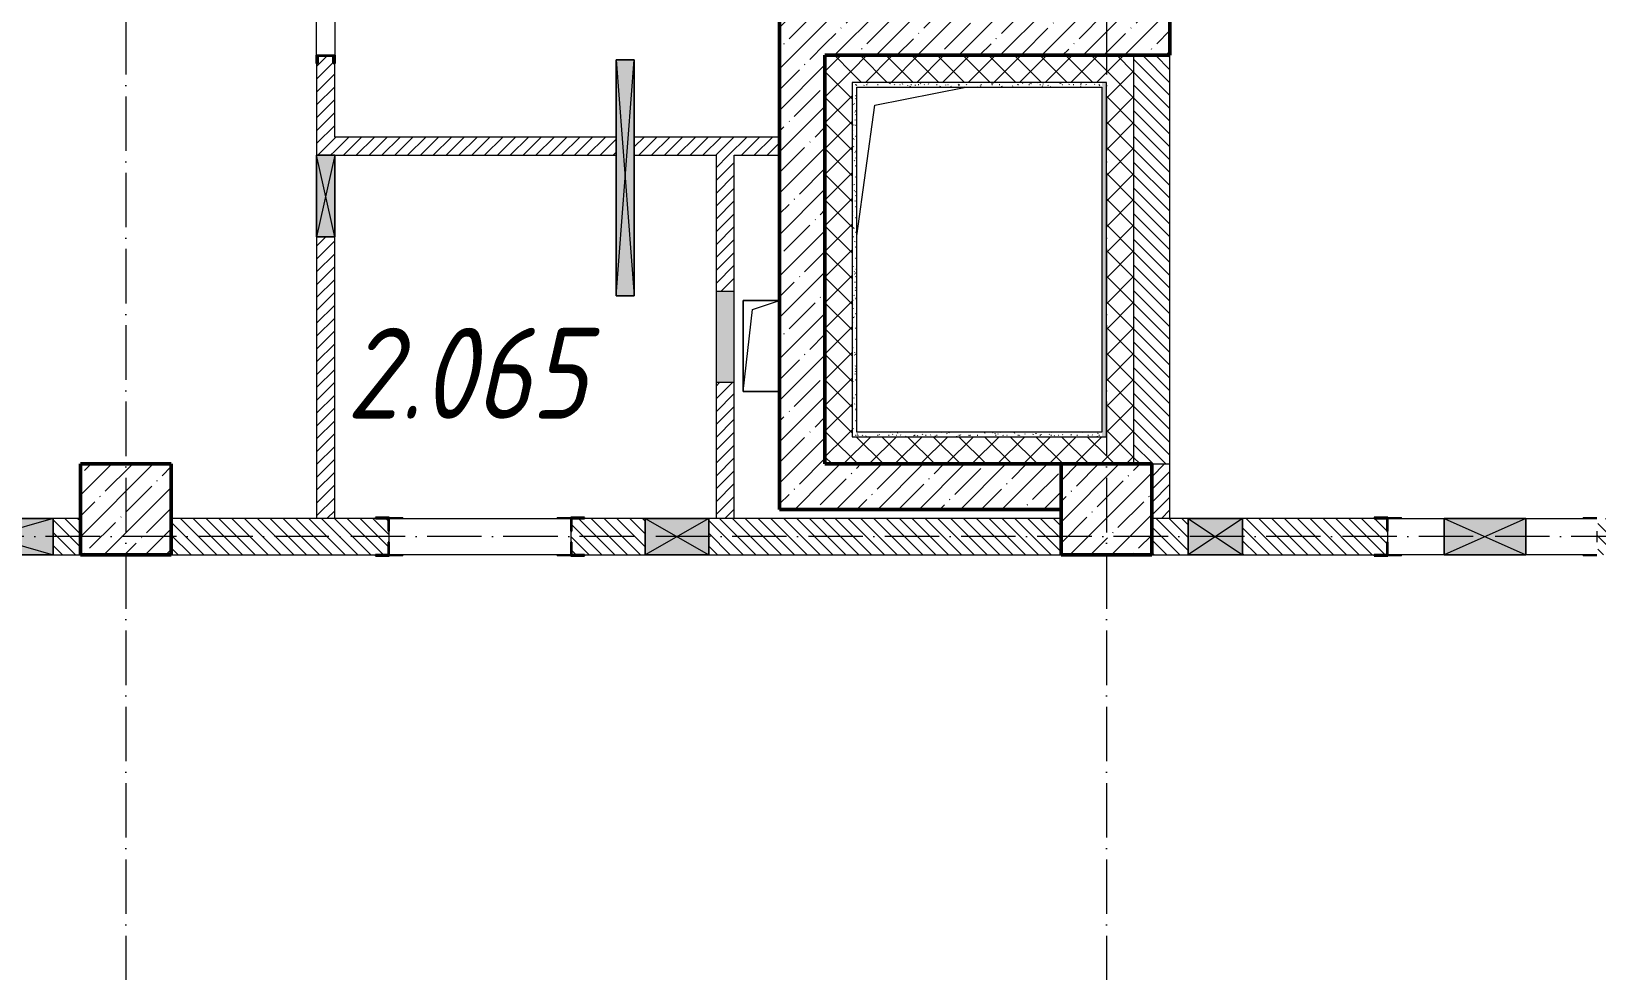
# Model space of a CAD drawing. Header units: millimetres. Extents: x 2294 to 908349, y -83289 to 219220.
# Drawn here: x 84792 to 93413, y 58917 to 64088 of the extents above; entities that cross this region are included whole.
import ezdxf

# ---------------------------------------------------------------- set-up
doc = ezdxf.new("R2010")
doc.units = ezdxf.units.MM
doc.linetypes.add('50_200_ШТРИХ_1Т_ш5_п1_п1_', pattern=[700, 500, -100, 0, -100])
for name, color, linetype, lineweight in [('A-DETL-GENF-OTLN', 7, 'Continuous', 9), ('A-FLOR-____-OTLN', 7, 'Continuous', 9), ('A-GENM-____-MCUT', 7, 'Continuous', 25), ('A-GENM-____-OTLN', 7, 'Continuous', 9), ('A-GENM-____-OTLN-1', 7, 'Continuous', 25), ('A-GLAZ-____-OTLN', 7, 'Continuous', 9), ('A-WALL-____-MCUT', 7, 'Continuous', 13), ('A-WALL-____-MCUT-1', 7, 'Continuous', 9), ('A-WALL-____-MCUT-2', 7, 'Continuous', 50), ('A-WALL-____-PATT-1', 7, 'Continuous', 9), ('A-WALL-FNSH-MCUT-1', 7, 'Continuous', 9), ('I-WALL-____-OTLN', 7, 'Continuous', 9), ('S-COLS-____-MCUT', 7, 'Continuous', 50), ('S-COLS-____-OTLN', 7, 'Continuous', 9), ('S-GRID-____-OTLN-1', 7, '50_200_ШТРИХ_1Т_ш5_п1_п1_', 9), ('Марки помещений', 7, 'Continuous', 9)]:
    doc.layers.add(name, color=color, linetype=linetype, lineweight=lineweight)
doc.layers.add('A-WALL-____-PATT-2', color=7, linetype='Continuous', lineweight=9, true_color=0x787878)
doc.styles.add('ISOCPEUR_I_2', font='isocpeui.ttf', dxfattribs={"width": 0.85, "height": 2.3})
pattern_1 = [(135, (7562.787, 6025.276), (-35.35534, -35.35534), [])]
pattern_2 = [(45, (7562.787, 6025.276), (-35.35534, 35.35534), [])]
pattern_3 = [(45, (7562.79, 6025.28), (-114.04925, 114.04925), []), (45, (7676.84, 6025.28), (-114.04925, 114.04925), [201.612, -40.322, 3.353, -36.97])]
pattern_4 = [(0, (7562.787, 6025.276), (81.28, 20.32), [3.353, -57.607, 3.353, -57.607, -325.12]), (0, (7562.787, 6025.276), (81.28, 20.32), [-121.92, 3.353, -118.567, 3.353, -57.607, -142.24]), (0, (7562.787, 6025.276), (81.28, 20.32), [-304.8, 3.353, -37.287, 3.353, -98.247]), (120, (7593.267, 6035.436), (-58.2376362, 60.230545), [3.353, -57.607, 3.353, -57.607, -325.12]), (120, (7593.267, 6035.436), (-58.2376362, 60.230545), [-121.92, 3.353, -118.567, 3.353, -57.607, -142.24]), (120, (7593.267, 6035.436), (-58.2376362, 60.230545), [-304.8, 3.353, -37.287, 3.353, -98.247]), (240, (7603.427, 6076.076), (-23.0423638, -80.550545), [3.353, -57.607, 3.353, -57.607, -325.12]), (240, (7603.427, 6076.076), (-23.0423638, -80.550545), [-121.92, 3.353, -118.567, 3.353, -57.607, -142.24]), (240, (7603.427, 6076.076), (-23.0423638, -80.550545), [-304.8, 3.353, -37.287, 3.353, -98.247])]
pattern_5 = [(45, (7562.79, 6025.28), (-70.71068, 70.71068), []), (135, (7562.79, 6025.28), (-70.71068, -70.71068), [])]

# ---------------------------------------------------------------- blocks, each defined once
blk = doc.blocks.new('BSC_Колонна _Прямоугольная - 500х500-V37-АР1_План отверстий 2 этажа в осях 1-64_Ю-ЯЯ')
at = {"layer": 'S-COLS-____-OTLN'}
h = blk.add_hatch(dxfattribs=at)
h.set_pattern_fill('FP_47', color=256, style=0, pattern_type=2)
h.set_pattern_definition([(45, (-83150, -55431.04), (-114.04925, 114.04925), []), (45, (-83035.95, -55431.04), (-114.04925, 114.04925), [201.613, -40.323, 3.353, -36.97])])
h.paths.add_polyline_path([(-250, -250), (250, -250), (250, 250), (-250, 250)], flags=0)
at = {"layer": 'S-COLS-____-MCUT'}
for p, q in [((250, 250), (-250, 250)), ((-250, 250), (-250, -250)), ((250, -250), (250, 250)), ((-250, -250), (250, -250))]:
    blk.add_line(p, q, dxfattribs=at)
blk = doc.blocks.new('BSC_Колонна _Прямоугольная - 500х500-V41-АР1_План отверстий 2 этажа в осях 1-64_Ю-ЯЯ')
at = {"layer": 'S-COLS-____-OTLN'}
h = blk.add_hatch(dxfattribs=at)
h.set_pattern_fill('FP_51', color=256, style=0, pattern_type=2)
h.set_pattern_definition([(45, (-77750, -55431.04), (-114.04925, 114.04925), []), (45, (-77635.95, -55431.04), (-114.04925, 114.04925), [201.613, -40.323, 3.353, -36.97])])
h.paths.add_polyline_path([(-250, -250), (250, -250), (250, 250), (-250, 250)], flags=0)
at = {"layer": 'S-COLS-____-MCUT'}
for p, q in [((250, 250), (-250, 250)), ((-250, 250), (-250, -250)), ((250, -250), (250, 250)), ((-250, -250), (250, -250))]:
    blk.add_line(p, q, dxfattribs=at)
blk = doc.blocks.new('154_Стойка_СКБ_Швеллер - СМ-2180_100-28278555-АР1_План отверстий 2 этажа в осях 1-64_Ю-ЯЯ')
at = {"layer": 'A-GENM-____-MCUT'}
for p, q in [((125, 50), (171, 50)), ((125, -50), (125, 50)), ((129.5, 42.4), (129.5, -42.4)), ((171, 42.4), (129.5, 42.4)), ((171, 50), (171, 42.4)), ((171, -50), (125, -50)), ((129.5, -42.4), (171, -42.4)), ((171, -42.4), (171, -50))]:
    blk.add_line(p, q, dxfattribs=at)
blk = doc.blocks.new('154_Стойка_СКБ_Уголок - СМ-2180_200-28268025-АР1_План отверстий 2 этажа в осях 1-64_Ю-ЯЯ')
at = {"layer": 'A-GENM-____-MCUT'}
for p, q in [((125, 156), (125, 81)), ((200, 156), (125, 156)), ((131, 81), (131, 150)), ((131, 150), (200, 150)), ((200, 150), (200, 156)), ((125, 81), (131, 81)), ((131, 19), (125, 19)), ((125, 19), (125, -56)), ((131, -50), (131, 19)), ((125, -56), (200, -56)), ((200, -50), (131, -50)), ((200, -56), (200, -50))]:
    blk.add_line(p, q, dxfattribs=at)
blk = doc.blocks.new('Стойка_Влож_Уголок_Опорный - Уголок-28213941-АР1_План отверстий 2 этажа в осях 1-64_Ю-ЯЯ')
at = {"layer": 'A-GENM-____-OTLN'}
for p, q in [((-212, -6), (-212, 0)), ((0, 0), (0, -6)), ((-212, -75), (-212, -6)), ((-212, -6), (-206, -6)), ((-212, -75), (-206, -75)), ((-6, -6), (0, -6)), ((-6, -75), (0, -75)), ((0, -6), (0, -75))]:
    blk.add_line(p, q, dxfattribs=at)
blk = doc.blocks.new('AR_Отверстие Ниша - Лючок-32403779-АР1_План отверстий 2 этажа в осях 1-64_Ю-ЯЯ')
at = {"layer": 'A-GLAZ-____-OTLN'}
blk.add_hatch(color=256, dxfattribs=at).paths.add_polyline_path([(250, -50), (250, 50), (-250, 50), (-250, -50)], flags=0)
for p, q in [((250, 50), (-250, 50)), ((-250, 50), (-250, -50)), ((250, -50), (250, 50)), ((-250, -50), (250, -50))]:
    blk.add_line(p, q, dxfattribs=at)
blk = doc.blocks.new('AR_Отверстие прямоугольное _в плите_ - AR_Отверстие прямоугольное _в плите_-30229458-АР1_План отверстий 2 этажа в осях 1-64_Ю-ЯЯ')
at = {"layer": 'A-GENM-____-OTLN'}
for p, q in [((100, 250), (-100, 250)), ((-100, 250), (-100, -250)), ((-100, -250), (-50, 200)), ((-50, 200), (100, 250)), ((-100, -250), (100, -250))]:
    blk.add_line(p, q, dxfattribs=at)
blk = doc.blocks.new('AR_Отверстие прямоугольное _в плите_ - AR_Отверстие прямоугольное _в плите_-30552518-АР1_План отверстий 2 этажа в осях 1-64_Ю-ЯЯ')
at = {"layer": 'A-GENM-____-OTLN'}
for p, q in [((-550, 850), (-50, 950)), ((-650, 131.8), (-550, 850))]:
    blk.add_line(p, q, dxfattribs=at)
blk = doc.blocks.new('AR_Отверстие прямоугольное _в стене_ - AR_Отверстие прямоугольное _в стене__ОВ-36829869-АР1_План отверстий 2 этажа в осях 1-64_Ю-ЯЯ')
at = {"layer": 'A-GLAZ-____-OTLN'}
blk.add_hatch(color=256, dxfattribs=at).paths.add_polyline_path([(350, -100), (350, 100), (-350, 100), (-350, -100)], flags=0)
at = {"layer": 'A-DETL-GENF-OTLN'}
for p, q in [((-350, -100), (-350, 100)), ((-350, 100), (350, 100)), ((350, 100), (-350, -100)), ((-350, 100), (350, -100)), ((350, 100), (-350, 100)), ((-350, 100), (-350, -100)), ((350, 100), (350, -100)), ((350, -100), (350, 100)), ((350, -100), (-350, -100)), ((-350, -100), (350, -100))]:
    blk.add_line(p, q, dxfattribs=at)
blk = doc.blocks.new('AR_Отверстие прямоугольное _в стене__БезПР - AR_Отверстие прямоугольное _в стене__БезПР-36789171-АР1_План отверстий 2 этажа в осях 1-64_Ю-ЯЯ')
at = {"layer": 'A-GLAZ-____-OTLN'}
blk.add_hatch(color=256, dxfattribs=at).paths.add_polyline_path([(150, -100), (150, 100), (-150, 100), (-150, -100)], flags=0)
at = {"layer": 'A-DETL-GENF-OTLN'}
for p, q in [((-150, -100), (-150, 100)), ((-150, 100), (150, 100)), ((150, 100), (-150, -100)), ((-150, 100), (150, -100)), ((150, 100), (-150, 100)), ((-150, 100), (-150, -100)), ((150, 100), (150, -100)), ((150, -100), (150, 100)), ((150, -100), (-150, -100)), ((-150, -100), (150, -100))]:
    blk.add_line(p, q, dxfattribs=at)
at = {"layer": 'A-GLAZ-____-OTLN'}
blk.add_line((150, 100), (-150, 100), dxfattribs=at)
blk = doc.blocks.new('AR_Отверстие прямоугольное _в стене__БезПР - AR_Отверстие прямоугольное _в стене__БезПР-36428569-АР1_План отверстий 2 этажа в осях 1-64_Ю-ЯЯ')
at = {"layer": 'A-GLAZ-____-OTLN'}
blk.add_hatch(color=256, dxfattribs=at).paths.add_polyline_path([(225, -50), (225, 50), (-225, 50), (-225, -50), (-68.5, -50)], flags=0)
at = {"layer": 'A-DETL-GENF-OTLN'}
for p, q in [((-225, -50), (-225, 50)), ((-225, 50), (225, 50)), ((225, 50), (-225, -50)), ((-225, 50), (225, -50)), ((225, 50), (-225, 50)), ((-225, 50), (-225, -50)), ((225, 50), (225, -50)), ((225, -50), (225, 50)), ((225, -50), (-225, -50)), ((-225, -50), (225, -50))]:
    blk.add_line(p, q, dxfattribs=at)
at = {"layer": 'A-GLAZ-____-OTLN'}
blk.add_line((225, 50), (-225, 50), dxfattribs=at)
blk = doc.blocks.new('AR_Отверстие прямоугольное _в стене_ - AR_Отверстие прямоугольное _в стене__ОВ-36827602-АР1_План отверстий 2 этажа в осях 1-64_Ю-ЯЯ')
at = {"layer": 'A-GLAZ-____-OTLN'}
blk.add_hatch(color=256, dxfattribs=at).paths.add_polyline_path([(225, -100), (225, 100), (-225, 100), (-225, -100)], flags=0)
at = {"layer": 'A-DETL-GENF-OTLN'}
for p, q in [((-225, -100), (-225, 100)), ((-225, 100), (225, 100)), ((225, 100), (-225, -100)), ((-225, 100), (225, -100)), ((225, 100), (-225, 100)), ((-225, 100), (-225, -100)), ((225, 100), (225, -100)), ((225, -100), (225, 100)), ((225, -100), (-225, -100)), ((-225, -100), (225, -100))]:
    blk.add_line(p, q, dxfattribs=at)
blk = doc.blocks.new('AR_Отверстие прямоугольное _в стене_ - AR_Отверстие прямоугольное _в стене__ОВ-36829206-АР1_План отверстий 2 этажа в осях 1-64_Ю-ЯЯ')
at = {"layer": 'A-GLAZ-____-OTLN'}
blk.add_hatch(color=256, dxfattribs=at).paths.add_polyline_path([(175, -100), (175, 100), (-175, 100), (-175, -100)], flags=0)
at = {"layer": 'A-DETL-GENF-OTLN'}
for p, q in [((-175, -100), (-175, 100)), ((-175, 100), (175, 100)), ((175, 100), (-175, -100)), ((-175, 100), (175, -100)), ((175, 100), (-175, 100)), ((-175, 100), (-175, -100)), ((175, 100), (175, -100)), ((175, -100), (175, 100)), ((175, -100), (-175, -100)), ((-175, -100), (175, -100))]:
    blk.add_line(p, q, dxfattribs=at)
blk = doc.blocks.new('AR_Отверстие прямоугольное _в стене_ - AR_Отверстие прямоугольное _в стене__ОВ-36941390-АР1_План отверстий 2 этажа в осях 1-64_Ю-ЯЯ')
at = {"layer": 'A-GLAZ-____-OTLN'}
blk.add_hatch(color=256, dxfattribs=at).paths.add_polyline_path([(-650, -50), (650, -50), (650, 50), (-650, 50)], flags=0)
at = {"layer": 'A-DETL-GENF-OTLN'}
for p, q in [((-650, -50), (-650, 50)), ((-650, 50), (650, 50)), ((650, 50), (-650, -50)), ((-650, 50), (650, -50)), ((650, 50), (-650, 50)), ((-650, 50), (-650, -50)), ((650, 50), (650, -50)), ((650, -50), (650, 50)), ((650, -50), (-650, -50)), ((-650, -50), (650, -50))]:
    blk.add_line(p, q, dxfattribs=at)
blk = doc.blocks.new('2floor')
at = {"layer": 'A-WALL-____-PATT-1'}
h = blk.add_hatch(dxfattribs=at)
h.set_pattern_fill('FP_5', color=256, style=0, pattern_type=2)
h.set_pattern_definition(pattern_2)
h.paths.add_polyline_path([(86462.8, 61406.3), (86462.8, 62956.3), (86362.8, 62956.3), (86362.8, 61406.3)], flags=0)
h.paths.add_polyline_path([(86370.4, 63406.3), (86462.8, 63406.3), (86462.8, 63910.3), (86455.2, 63910.3), (86455.2, 63951.8), (86370.4, 63951.8), (86370.4, 63910.3), (86362.8, 63910.3), (86362.8, 63406.3)], flags=0)
h.paths.add_polyline_path([(86370.4, 65110.8), (86455.2, 65110.8), (86455.2, 65152.3), (86462.8, 65152.3), (86462.8, 66136.3), (86362.8, 66136.3), (86362.8, 65152.3), (86370.4, 65152.3)], flags=0)
h = blk.add_hatch(dxfattribs=at)
h.set_pattern_fill('FP_13', color=256, style=0, pattern_type=2)
h.set_pattern_definition(pattern_3)
h.paths.add_polyline_path([(88912.8, 61456.3), (89162.8, 61456.3), (89162.8, 64206.3), (88912.8, 64206.3), (88912.8, 63249.9)], flags=0)
h = blk.add_hatch(dxfattribs=at)
h.set_pattern_fill('FP_13', color=256, style=0, pattern_type=2)
h.set_pattern_definition(pattern_3)
h.paths.add_polyline_path([(91062.8, 63956.3), (91062.8, 64206.3), (89162.8, 64206.3), (89162.8, 63956.3), (90620.1, 63956.3)], flags=0)
h = blk.add_hatch(dxfattribs=at)
h.set_pattern_fill('FP_1', color=256, style=0, pattern_type=2)
h.set_pattern_definition(pattern_5)
h.paths.add_polyline_path([(89162.8, 61856.3), (89312.8, 61856.3), (89312.8, 63956.3), (89162.8, 63956.3), (89162.8, 61881.3)], flags=0)
h = blk.add_hatch(dxfattribs=at)
h.set_pattern_fill('FP_1', color=256, style=0, pattern_type=2)
h.set_pattern_definition(pattern_5)
h.paths.add_polyline_path([(90620.1, 63806.3), (90712.8, 63806.3), (90712.8, 63956.3), (89312.8, 63956.3), (89312.8, 63806.3), (89337.8, 63806.3)], flags=0)
h = blk.add_hatch(dxfattribs=at)
h.set_pattern_fill('FP_1', color=256, style=0, pattern_type=2)
h.set_pattern_definition(pattern_5)
h.paths.add_polyline_path([(90712.8, 61706.3), (90862.8, 61706.3), (90862.8, 63956.3), (90712.8, 63956.3), (90712.8, 61856.3)], flags=0)
h = blk.add_hatch(dxfattribs=at)
h.set_pattern_fill('FP_6', color=256, style=0, pattern_type=2)
h.set_pattern_definition(pattern_1)
h.paths.add_polyline_path([(91062.8, 61706.3), (91062.8, 63956.3), (90862.8, 63956.3), (90862.8, 61706.3), (90962.8, 61706.3)], flags=0)
h = blk.add_hatch(dxfattribs=at)
h.set_pattern_fill('FP_5', color=256, style=0, pattern_type=2)
h.set_pattern_definition(pattern_2)
h.paths.add_polyline_path([(88112.8, 63406.3), (88912.8, 63406.3), (88912.8, 63506.3), (88112.8, 63506.3), (88112.8, 63427.7)], flags=0)
h.paths.add_polyline_path([(87085.1, 63406.3), (88012.8, 63406.3), (88012.8, 63506.3), (86462.8, 63506.3), (86462.8, 63406.3)], flags=0)
h = blk.add_hatch(dxfattribs=at)
h.set_pattern_fill('FP_5', color=256, style=0, pattern_type=2)
h.set_pattern_definition(pattern_2)
h.paths.add_polyline_path([(88662.8, 61406.3), (88662.8, 62156.3), (88562.8, 62156.3), (88562.8, 61406.3)], flags=0)
h.paths.add_polyline_path([(88562.8, 62656.3), (88662.8, 62656.3), (88662.8, 63406.3), (88562.8, 63406.3), (88562.8, 63249.9)], flags=0)
h = blk.add_hatch(dxfattribs=at)
h.set_pattern_fill('FP_1', color=256, style=0, pattern_type=2)
h.set_pattern_definition(pattern_5)
h.paths.add_polyline_path([(90620.1, 61706.3), (90712.8, 61706.3), (90712.8, 61856.3), (89162.8, 61856.3), (89162.8, 61706.3), (90462.8, 61706.3)], flags=0)
h = blk.add_hatch(dxfattribs=at)
h.set_pattern_fill('FP_13', color=256, style=0, pattern_type=2)
h.set_pattern_definition(pattern_3)
h.paths.add_polyline_path([(90462.8, 61456.3), (90462.8, 61706.3), (89162.8, 61706.3), (89162.8, 61456.3)], flags=0)
h = blk.add_hatch(dxfattribs=at)
h.set_pattern_fill('FP_5', color=256, style=0, pattern_type=2)
h.set_pattern_definition(pattern_2)
h.paths.add_polyline_path([(91062.8, 61406.3), (91062.8, 61706.3), (90962.8, 61706.3), (90962.8, 61406.3)], flags=0)
h = blk.add_hatch(dxfattribs=at)
h.set_pattern_fill('FP_6', color=256, style=0, pattern_type=2)
h.set_pattern_definition(pattern_1)
h.paths.add_polyline_path([(84018.8, 61206.3), (84212.8, 61206.3), (84212.8, 61406.3), (84018.8, 61406.3), (84018.8, 61337.3), (84012.8, 61337.3), (84012.8, 61275.3), (84018.8, 61275.3), (84018.8, 61207.5)], flags=0)
h.paths.add_polyline_path([(85062.8, 61206.3), (85062.8, 61406.3), (84912.8, 61406.3), (84912.8, 61206.3)], flags=0)
h.paths.add_polyline_path([(82666.4, 61206.3), (82856.8, 61206.3), (82856.8, 61275.3), (82862.8, 61275.3), (82862.8, 61337.3), (82856.8, 61337.3), (82856.8, 61406.3), (82562.8, 61406.3), (82562.8, 61206.3)], flags=0)
h = blk.add_hatch(dxfattribs=at)
h.set_pattern_fill('FP_6', color=256, style=0, pattern_type=2)
h.set_pattern_definition(pattern_1)
h.paths.add_polyline_path([(90462.8, 61206.3), (90462.8, 61406.3), (88522.8, 61406.3), (88522.8, 61206.3), (88852.6, 61206.3)], flags=0)
h.paths.add_polyline_path([(87768.8, 61206.3), (88172.8, 61206.3), (88172.8, 61406.3), (87768.8, 61406.3), (87768.8, 61337.3), (87762.8, 61337.3), (87762.8, 61275.3), (87768.8, 61275.3), (87768.8, 61206.8)], flags=0)
h.paths.add_polyline_path([(86756.8, 61206.3), (86756.8, 61275.3), (86762.8, 61275.3), (86762.8, 61337.3), (86756.8, 61337.3), (86756.8, 61406.3), (85562.8, 61406.3), (85562.8, 61206.3), (86687.8, 61206.3)], flags=0)
h = blk.add_hatch(dxfattribs=at)
h.set_pattern_fill('FP_6', color=256, style=0, pattern_type=2)
h.set_pattern_definition(pattern_1)
h.paths.add_polyline_path([(95227.8, 61206.3), (95227.8, 61406.3), (95112.8, 61406.3), (95112.8, 61403.3), (95065.8, 61402.7), (95065.8, 61209.3), (95112.8, 61209.3), (95112.8, 61206.3)], flags=0)
h.paths.add_polyline_path([(93487.8, 61206.3), (93906.8, 61206.3), (93906.8, 61275.3), (93912.8, 61275.3), (93912.8, 61337.3), (93906.8, 61337.3), (93906.8, 61406.3), (93418.8, 61406.3), (93418.8, 61337.3), (93412.8, 61337.3), (93412.8, 61275.3), (93418.8, 61275.3), (93418.8, 61206.3)], flags=0)
h.paths.add_polyline_path([(91462.8, 61206.3), (92256.8, 61207.2), (92256.8, 61275.3), (92262.8, 61275.3), (92262.8, 61337.3), (92256.8, 61337.3), (92256.8, 61406.3), (91462.8, 61406.3), (91462.8, 61329.4)], flags=0)
h.paths.add_polyline_path([(91162.8, 61206.3), (91162.8, 61406.3), (90962.8, 61406.3), (90962.8, 61206.3)], flags=0)
at = {"layer": 'A-WALL-____-PATT-2'}
h = blk.add_hatch(dxfattribs=at)
h.set_pattern_fill('FP_164', color=256, style=0, pattern_type=2)
h.set_pattern_definition(pattern_4)
h.paths.add_polyline_path([(89337.8, 61881.3), (89337.8, 63806.3), (89312.8, 63806.3), (89312.8, 61881.3)], flags=0)
h = blk.add_hatch(dxfattribs=at)
h.set_pattern_fill('FP_164', color=256, style=0, pattern_type=2)
h.set_pattern_definition(pattern_4)
h.paths.add_polyline_path([(90687.8, 63781.3), (90687.8, 63806.3), (89337.8, 63806.3), (89337.8, 63781.3), (90620.1, 63781.3)], flags=0)
h = blk.add_hatch(dxfattribs=at)
h.set_pattern_fill('FP_164', color=256, style=0, pattern_type=2)
h.set_pattern_definition(pattern_4)
h.paths.add_polyline_path([(90687.8, 61856.3), (90712.8, 61856.3), (90712.8, 63806.3), (90687.8, 63806.3), (90687.8, 61881.3)], flags=0)
h = blk.add_hatch(dxfattribs=at)
h.set_pattern_fill('FP_164', color=256, style=0, pattern_type=2)
h.set_pattern_definition(pattern_4)
h.paths.add_polyline_path([(90687.8, 61856.3), (90687.8, 61881.3), (89312.8, 61881.3), (89312.8, 61856.3), (90620.1, 61856.3)], flags=0)
at = {"layer": 'A-FLOR-____-OTLN'}
for p, q in [((88712.8, 62606.3), (88912.8, 62606.3)), ((88712.8, 62106.3), (88712.8, 62606.3)), ((88912.8, 62106.3), (88712.8, 62106.3))]:
    blk.add_line(p, q, dxfattribs=at)
at = {"layer": 'A-WALL-____-MCUT'}
for p, q in [((90862.8, 63956.3), (90862.8, 61706.3)), ((91062.8, 61706.3), (91062.8, 63956.3)), ((90962.8, 61706.3), (91062.8, 61706.3)), ((85062.8, 61406.3), (84912.8, 61406.3)), ((86687.8, 61406.3), (85562.8, 61406.3)), ((88172.8, 61406.3), (87837.8, 61406.3)), ((90462.8, 61406.3), (88522.8, 61406.3)), ((91162.8, 61406.3), (90962.8, 61406.3)), ((92187.8, 61406.3), (91462.8, 61406.3)), ((86762.8, 61275.3), (86762.8, 61337.3)), ((87762.8, 61337.3), (87762.8, 61275.3)), ((92262.8, 61275.3), (92262.8, 61337.3)), ((93412.8, 61337.3), (93412.8, 61275.3)), ((84912.8, 61206.3), (85062.8, 61206.3)), ((85562.8, 61206.3), (86687.8, 61206.3)), ((87837.8, 61206.3), (88172.8, 61206.3)), ((88522.8, 61206.3), (90462.8, 61206.3)), ((90962.8, 61206.3), (91162.8, 61206.3)), ((91462.8, 61206.3), (92187.8, 61206.3))]:
    blk.add_line(p, q, dxfattribs=at)
at = {"layer": 'A-WALL-____-MCUT-1'}
for p, q in [((89312.8, 63806.3), (89312.8, 61856.3)), ((90712.8, 63806.3), (89312.8, 63806.3)), ((90712.8, 61856.3), (90712.8, 63806.3)), ((89312.8, 61856.3), (90712.8, 61856.3)), ((90462.8, 61706.3), (90462.8, 61706.3))]:
    blk.add_line(p, q, dxfattribs=at)
at = {"layer": 'A-WALL-____-MCUT-2'}
for p, q in [((88912.8, 64206.3), (88912.8, 61456.3)), ((91062.8, 63956.3), (91062.8, 64206.3)), ((89162.8, 61706.3), (89162.8, 63956.3)), ((89162.8, 63956.3), (91062.8, 63956.3)), ((90462.8, 61706.3), (89162.8, 61706.3)), ((88912.8, 61456.3), (90462.8, 61456.3))]:
    blk.add_line(p, q, dxfattribs=at)
at = {"layer": 'A-WALL-FNSH-MCUT-1'}
for p, q in [((86362.8, 63910.3), (86362.8, 63406.3)), ((86462.8, 63506.3), (86462.8, 63910.3)), ((89337.8, 61881.3), (89337.8, 63781.3)), ((89337.8, 63781.3), (90687.8, 63781.3)), ((90687.8, 63781.3), (90687.8, 61881.3)), ((88012.8, 63506.3), (86462.8, 63506.3)), ((88912.8, 63506.3), (88112.8, 63506.3)), ((86462.8, 63406.3), (88012.8, 63406.3)), ((88112.8, 63406.3), (88562.8, 63406.3)), ((88562.8, 63406.3), (88562.8, 62656.3)), ((88662.8, 63406.3), (88912.8, 63406.3)), ((88662.8, 62656.3), (88662.8, 63406.3)), ((86362.8, 62956.3), (86362.8, 61406.3)), ((86462.8, 61406.3), (86462.8, 62956.3)), ((88562.8, 62156.3), (88562.8, 61406.3)), ((88662.8, 61406.3), (88662.8, 62156.3)), ((90687.8, 61881.3), (89337.8, 61881.3)), ((91062.8, 61406.3), (91062.8, 61706.3))]:
    blk.add_line(p, q, dxfattribs=at)
at = {"layer": 'I-WALL-____-OTLN'}
for p, q in [((86362.8, 63956.3), (86362.8, 64346.3)), ((86462.8, 64346.3), (86462.8, 63956.3)), ((86762.8, 61406.3), (87762.8, 61406.3)), ((92262.8, 61406.3), (92572.8, 61406.3)), ((93022.8, 61406.3), (93412.8, 61406.3)), ((87762.8, 61206.3), (86762.8, 61206.3)), ((92572.8, 61206.3), (92262.8, 61206.3)), ((93412.8, 61206.3), (93022.8, 61206.3))]:
    blk.add_line(p, q, dxfattribs=at)
at = {"layer": 'A-GENM-____-OTLN'}
for name, p in [('AR_Отверстие прямоугольное _в плите_ - AR_Отверстие прямоугольное _в плите_-30552518-АР1_План отверстий 2 этажа в осях 1-64_Ю-ЯЯ', (89987.8, 62831.3)), ('AR_Отверстие прямоугольное _в плите_ - AR_Отверстие прямоугольное _в плите_-30229458-АР1_План отверстий 2 этажа в осях 1-64_Ю-ЯЯ', (88812.8, 62356.3))]:
    blk.add_blockref(name, p, dxfattribs=at)
for p, rotation in [((86762.8, 61412.3), 89.99999999999957), ((87762.8, 61200.3), 269.9999999999995), ((92262.8, 61412.3), 89.99999999999962), ((93412.8, 61200.3), 269.9999999999996)]:
    blk.add_blockref('Стойка_Влож_Уголок_Опорный - Уголок-28213941-АР1_План отверстий 2 этажа в осях 1-64_Ю-ЯЯ', p, dxfattribs=dict(at, rotation=rotation))
at = {"layer": 'A-GENM-____-OTLN-1'}
for name, p, rotation in [('154_Стойка_СКБ_Швеллер - СМ-2180_100-28278555-АР1_План отверстий 2 этажа в осях 1-64_Ю-ЯЯ', (86412.8, 64081.3), 269.9999999999999), ('154_Стойка_СКБ_Уголок - СМ-2180_200-28268025-АР1_План отверстий 2 этажа в осях 1-64_Ю-ЯЯ', (86887.8, 61356.3), 180), ('154_Стойка_СКБ_Уголок - СМ-2180_200-28268025-АР1_План отверстий 2 этажа в осях 1-64_Ю-ЯЯ', (92387.8, 61356.3), 180)]:
    blk.add_blockref(name, p, dxfattribs=dict(at, rotation=rotation))
blk.add_blockref('154_Стойка_СКБ_Уголок - СМ-2180_200-28268025-АР1_План отверстий 2 этажа в осях 1-64_Ю-ЯЯ', (87637.8, 61256.3), dxfattribs=at)
at = {"layer": 'A-GLAZ-____-OTLN'}
for name, p, rotation in [('AR_Отверстие прямоугольное _в стене_ - AR_Отверстие прямоугольное _в стене__ОВ-36941390-АР1_План отверстий 2 этажа в осях 1-64_Ю-ЯЯ', (88062.8, 63281.3), 89.99999999999987), ('AR_Отверстие прямоугольное _в стене__БезПР - AR_Отверстие прямоугольное _в стене__БезПР-36428569-АР1_План отверстий 2 этажа в осях 1-64_Ю-ЯЯ', (86412.8, 63181.3), 269.9999999999999), ('AR_Отверстие Ниша - Лючок-32403779-АР1_План отверстий 2 этажа в осях 1-64_Ю-ЯЯ', (88612.8, 62406.3), 270)]:
    blk.add_blockref(name, p, dxfattribs=dict(at, rotation=rotation))
for name, p in [('AR_Отверстие прямоугольное _в стене_ - AR_Отверстие прямоугольное _в стене__ОВ-36829869-АР1_План отверстий 2 этажа в осях 1-64_Ю-ЯЯ', (84562.8, 61306.3)), ('AR_Отверстие прямоугольное _в стене_ - AR_Отверстие прямоугольное _в стене__ОВ-36829206-АР1_План отверстий 2 этажа в осях 1-64_Ю-ЯЯ', (88347.8, 61306.3)), ('AR_Отверстие прямоугольное _в стене__БезПР - AR_Отверстие прямоугольное _в стене__БезПР-36789171-АР1_План отверстий 2 этажа в осях 1-64_Ю-ЯЯ', (91312.8, 61306.3)), ('AR_Отверстие прямоугольное _в стене_ - AR_Отверстие прямоугольное _в стене__ОВ-36827602-АР1_План отверстий 2 этажа в осях 1-64_Ю-ЯЯ', (92797.8, 61306.3))]:
    blk.add_blockref(name, p, dxfattribs=at)
at = {"layer": 'S-COLS-____-OTLN'}
for name, p in [('BSC_Колонна _Прямоугольная - 500х500-V41-АР1_План отверстий 2 этажа в осях 1-64_Ю-ЯЯ', (85312.8, 61456.3)), ('BSC_Колонна _Прямоугольная - 500х500-V37-АР1_План отверстий 2 этажа в осях 1-64_Ю-ЯЯ', (90712.8, 61456.3))]:
    blk.add_blockref(name, p, dxfattribs=at)
at = {"layer": 'Марки помещений', "insert": (86527, 62456), "char_height": 500, "width": 785.654, "attachment_point": 1, "style": 'ISOCPEUR_I_2'}
blk.add_mtext('2.065', dxfattribs=at)
blk = doc.blocks.new('3osi')
at = {"layer": 'S-GRID-____-OTLN-1', "color": 251, "ltscale": 0.6, "true_color": 0x636466}
for p, q in [((243333.5, 96918.1), (243333.5, 46006.3)), ((248733.5, 96918.1), (248733.5, 46006.3)), ((269657.9, 61306.3), (160914.7, 61306.3))]:
    blk.add_line(p, q, dxfattribs=at)

msp = doc.modelspace()

# ---------------------------------------------------------------- block references
for name, p in [('3osi', (-158020.7, 0)), ('2floor', (0, 0))]:
    msp.add_blockref(name, p)

doc.saveas('drawing.dxf')
